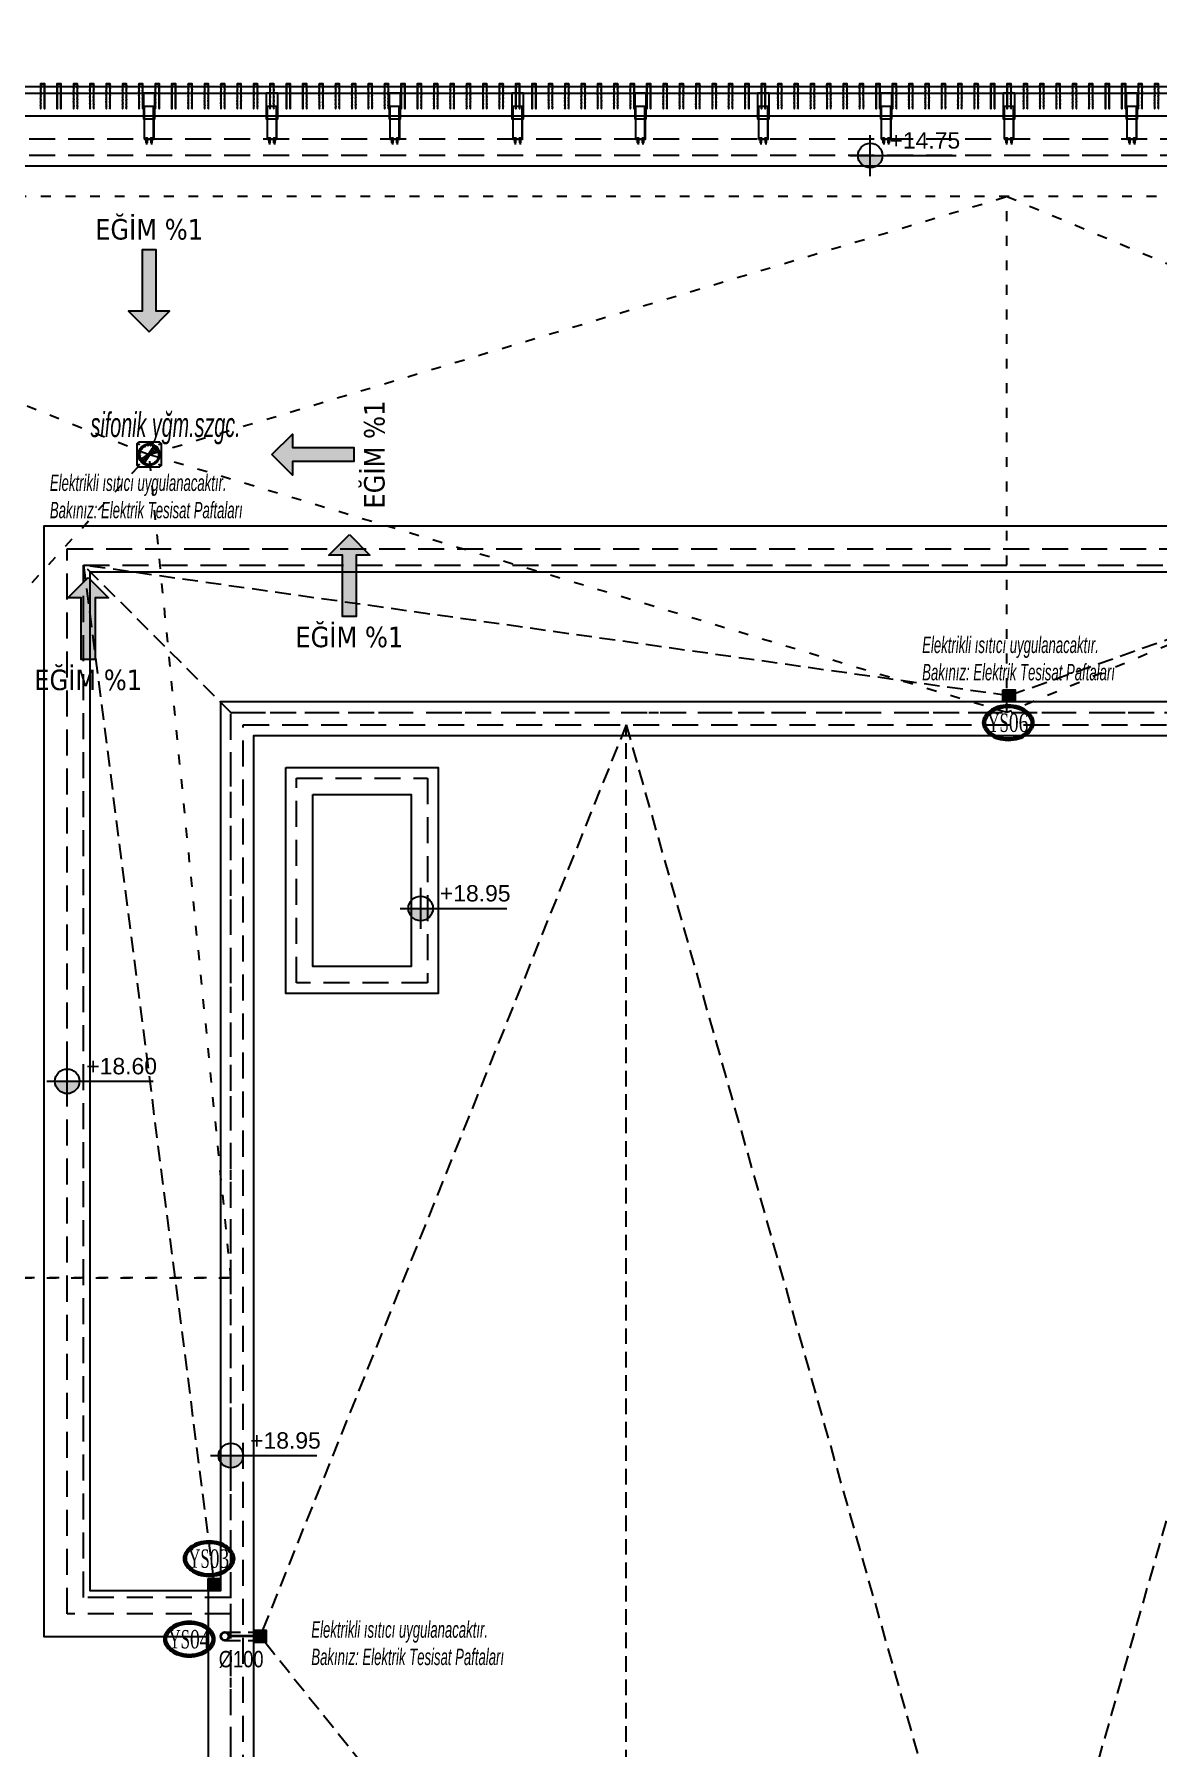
# Model space of a CAD drawing. Header units: centimetres. Extents: x 372964 to 529194, y 28783 to 59011.
# Drawn here: x 387810 to 389181, y 34869 to 36961 of the extents above; entities that cross this region are included whole.
import ezdxf
from ezdxf.enums import TextEntityAlignment as Align

# ---------------------------------------------------------------- set-up
doc = ezdxf.new("R2010")
doc.units = ezdxf.units.CM
for name, pattern in [('( Hidden )', [0.375, 0.25, -0.125]), ('ACAD_ISO03W100', [30, 12, -18]), ('HIDDEN', [9.525, 6.35, -3.175])]:
    doc.linetypes.add(name, pattern=pattern)
doc.layers.get('0').update_dxf_attribs({"lineweight": 9})
for name, color, linetype, lineweight in [('0-KRCN-MİMARİ-220526', 8, 'Continuous', 9), ('0-KRCN-SHT-KOLADI-YAZIYAĞMURSUYU', 4, 'Continuous', 35), ('0-KRCN-SHT-YAZI-ÇAP-PİSSU', 41, 'Continuous', 30), ('0-MEK-SHT-aa YAĞMURSUYUBORUSU-100', 3, 'PISSU_LINE50', 35), ('0-MEK-SHT-KOLADI-YAZIYAĞMURSUYU', 4, 'Continuous', 35), ('GEB-BEZUG', 8, 'Continuous', 25)]:
    doc.layers.add(name, color=color, linetype=linetype, lineweight=lineweight)
for name, color, linetype in [('AS_GOR', 8, 'Continuous'), ('AS_PRFL_CELIK', 8, 'Continuous'), ('AS_SMB_KOT', 8, 'Continuous'), ('AS_TA_HIDDEN', 8, 'HIDDEN'), ('AS_TES_SUZGEC', 171, 'Continuous'), ('AS_YAZI_EGIM', 8, 'Continuous')]:
    doc.layers.add(name, color=color, linetype=linetype)
doc.styles.add('_yazı-50', font='arial.ttf')
doc.styles.add('ARIAL', font='arial.ttf', dxfattribs={"width": 0.8})
doc.styles.add('MUF', font='isocpeur.ttf')
doc.styles.add('TAHOMA', font='tahoma.ttf')
doc.styles.add('YAZI', font='times.ttf')
doc.styles.add('ÇAP-2', font='ARIALNBI.TTF')
doc.linetypes.add('PISSU_LINE50', pattern='A,50,-10,["C",MUF,S=10,R=0,X=1,Y=-5],0', length=60)

# ---------------------------------------------------------------- blocks, each defined once
blk = doc.blocks.new('A$C75464483-')
at = {"layer": '0-KRCN-SHT-KOLADI-YAZIYAĞMURSUYU', "linetype": 'Continuous'}
for points in [[(22.3, 5.7, -0.254464), (22.3, -5.7, -0.105847), (17.2, -11.7, -0.086514), (9.5, -15.7, -0.153914), (-10.7, -15.7, -0.086514), (-18.3, -11.7, -0.105847), (-23.5, -5.7, -0.254464), (-23.5, 5.7, -0.105847), (-18.3, 11.7, -0.086514), (-10.7, 15.7, -0.153914), (9.5, 15.7, -0.086514), (17.2, 11.7, -0.105847), (22.3, 5.7, -0.125236)], [(20.7, 4.9, -0.254464), (20.7, -4.9, -0.105847), (16.1, -10.3, -0.086514), (9, -14, -0.153914), (-10.1, -14, -0.086514), (-17.2, -10.3, -0.105847), (-21.9, -4.9, -0.254464), (-21.9, 4.9, -0.105847), (-17.2, 10.3, -0.086514), (-10.1, 14, -0.153914), (9, 14, -0.086514), (16.1, 10.3, -0.105847), (20.7, 4.9, -0.125236)]]:
    blk.add_lwpolyline(points, format="xyb", dxfattribs=at)
at = {"layer": '0-KRCN-SHT-KOLADI-YAZIYAĞMURSUYU', "linetype": 'Continuous', "style": 'YAZI', "width": 0.6}
blk.add_text('YS', height=18, rotation=360, dxfattribs=at).set_placement((0, 0), align=Align.MIDDLE_RIGHT)
blk.add_attdef('99', text='', height=18, rotation=360, dxfattribs=at).set_placement((0, 0), align=Align.MIDDLE_LEFT)
blk = doc.blocks.new('celik dikey profil 8x14')
at = {"layer": 'AS_PRFL_CELIK', "transparency": 33554687}
h = blk.add_hatch(dxfattribs=at)
h.set_pattern_fill('STEEL', color=256, scale=0.1, angle=-90)
h.set_pattern_definition([(315, (-91390.32118, 487457.80356), (0.22450640303, 0.22450640303), []), (315, (-91390.16243, 487457.80356), (0.22450640303, 0.22450640303), [])])
h.paths.add_polyline_path([(2, -26.5), (2.5, -26.5), (2.5, 3.5), (-2.5, 3.5), (-2.5, -26.5), (-2, -26.5), (-2, 3), (2, 3)])
at = {"layer": 'AS_PRFL_CELIK'}
blk.add_lwpolyline([(2, -26.5), (2.5, -26.5), (2.5, 3.5), (-2.5, 3.5), (-2.5, -26.5), (-2, -26.5), (-2, 3), (2, 3)], close=True, dxfattribs=at)
blk = doc.blocks.new('celik yatay tasiyici')
at = {"layer": 'AS_PRFL_CELIK'}
blk.add_line((-6, 0.5), (6, 0.5), dxfattribs=at)
for points in [[(7, 56), (-7, 56), (-7, 25), (7, 25)], [(-6, 0), (6, 0), (6, 40), (-6, 40)], [(-2, 0.5), (-4, 0.5), (-4, 0.7), (-2, 0.7)], [(-2.3, 0.7), (-3.7, 0.7), (-3.7, 1.5), (-2.3, 1.5)], [(-2.5, 0.5), (-2.5, -4.5), (-3.5, -4.5), (-3.5, 0.5)], [(4, 0.5), (2, 0.5), (2, 0.7), (4, 0.7)], [(3.7, 0.7), (2.3, 0.7), (2.3, 1.5), (3.7, 1.5)], [(3.5, 0.5), (3.5, -4.5), (2.5, -4.5), (2.5, 0.5)]]:
    blk.add_lwpolyline(points, close=True, dxfattribs=at)
blk.add_lwpolyline([(5.5, 0.5), (5.5, 40)], dxfattribs=at)
at = {"layer": 'AS_PRFL_CELIK', "linetype": '( Hidden )'}
for points in [[(-3, 2.5), (-3, -6.5)], [(3, 2.5), (3, -6.5)]]:
    blk.add_lwpolyline(points, dxfattribs=at)
blk = doc.blocks.new('celik cephe sistem plan')
at = {"layer": 'AS_PRFL_CELIK'}
blk.add_lwpolyline([(-20, 64), (-20, 56), (3620, 56), (3620, 64)], close=True, dxfattribs=at)
for name, p in [('celik dikey profil 8x14', (1520, 64)), ('celik dikey profil 8x14', (1540, 64)), ('celik dikey profil 8x14', (1560, 64)), ('celik dikey profil 8x14', (1580, 64)), ('celik dikey profil 8x14', (1600, 64)), ('celik dikey profil 8x14', (1620, 64)), ('celik dikey profil 8x14', (1640, 64)), ('celik dikey profil 8x14', (1660, 64)), ('celik dikey profil 8x14', (1680, 64)), ('celik dikey profil 8x14', (1700, 64)), ('celik dikey profil 8x14', (1720, 64)), ('celik dikey profil 8x14', (1740, 64)), ('celik dikey profil 8x14', (1760, 64)), ('celik dikey profil 8x14', (1780, 64)), ('celik dikey profil 8x14', (1800, 64)), ('celik dikey profil 8x14', (1820, 64)), ('celik dikey profil 8x14', (1840, 64)), ('celik dikey profil 8x14', (1860, 64)), ('celik dikey profil 8x14', (1880, 64)), ('celik dikey profil 8x14', (1900, 64)), ('celik dikey profil 8x14', (1920, 64)), ('celik dikey profil 8x14', (1940, 64)), ('celik dikey profil 8x14', (1960, 64)), ('celik dikey profil 8x14', (1980, 64)), ('celik dikey profil 8x14', (2000, 64)), ('celik dikey profil 8x14', (2020, 64)), ('celik dikey profil 8x14', (2040, 64)), ('celik dikey profil 8x14', (2060, 64)), ('celik dikey profil 8x14', (2080, 64)), ('celik dikey profil 8x14', (2100, 64)), ('celik dikey profil 8x14', (2120, 64)), ('celik dikey profil 8x14', (2140, 64)), ('celik dikey profil 8x14', (2160, 64)), ('celik dikey profil 8x14', (2180, 64)), ('celik dikey profil 8x14', (2200, 64)), ('celik dikey profil 8x14', (2220, 64)), ('celik dikey profil 8x14', (2240, 64)), ('celik dikey profil 8x14', (2260, 64)), ('celik dikey profil 8x14', (2280, 64)), ('celik dikey profil 8x14', (2300, 64)), ('celik dikey profil 8x14', (2320, 64)), ('celik dikey profil 8x14', (2340, 64)), ('celik dikey profil 8x14', (2360, 64)), ('celik dikey profil 8x14', (2380, 64)), ('celik dikey profil 8x14', (2400, 64)), ('celik dikey profil 8x14', (2420, 64)), ('celik dikey profil 8x14', (2440, 64)), ('celik dikey profil 8x14', (2460, 64)), ('celik dikey profil 8x14', (2480, 64)), ('celik dikey profil 8x14', (2500, 64)), ('celik dikey profil 8x14', (2520, 64)), ('celik dikey profil 8x14', (2540, 64)), ('celik dikey profil 8x14', (2560, 64)), ('celik dikey profil 8x14', (2580, 64)), ('celik dikey profil 8x14', (2600, 64)), ('celik dikey profil 8x14', (2620, 64)), ('celik dikey profil 8x14', (2640, 64)), ('celik dikey profil 8x14', (2660, 64)), ('celik dikey profil 8x14', (2680, 64)), ('celik dikey profil 8x14', (2700, 64)), ('celik dikey profil 8x14', (2720, 64)), ('celik dikey profil 8x14', (2740, 64)), ('celik dikey profil 8x14', (2760, 64)), ('celik dikey profil 8x14', (2780, 64)), ('celik dikey profil 8x14', (2800, 64)), ('celik dikey profil 8x14', (2820, 64)), ('celik dikey profil 8x14', (2840, 64)), ('celik dikey profil 8x14', (2860, 64)), ('celik dikey profil 8x14', (2880, 64)), ('celik yatay tasiyici', (1650, 0)), ('celik yatay tasiyici', (1800, 0)), ('celik yatay tasiyici', (1950, 0)), ('celik yatay tasiyici', (2100, 0)), ('celik yatay tasiyici', (2250, 0)), ('celik yatay tasiyici', (2400, 0)), ('celik yatay tasiyici', (2550, 0)), ('celik yatay tasiyici', (2700, 0)), ('celik yatay tasiyici', (2850, 0))]:
    blk.add_blockref(name, p, dxfattribs=at)
blk = doc.blocks.new('STR_R')
at = {"layer": 'AS_TA_HIDDEN', "linetype": 'HIDDEN', "ltscale": 5}
for p, q in [((13350, 50), (8050, 50)), ((13350, 30), (8070, 30))]:
    blk.add_line(p, q, dxfattribs=at)
for points in [[(13350, -650), (13350, 150), (13840, 150), (13840, -1750), (11750, -1750), (11750, -2350), (9850, -2350), (9850, -650), (13350, -650)], [(13825, -785), (13825, -1735), (11735, -1735), (11735, -2335), (9865, -2335), (9865, -665), (13365, -665), (13365, 135), (13825, 135), (13825, -685)], [(9850, -1750), (9650, -1750), (9650, -450), (13350, -450)], [(9850, -1730), (9670, -1730), (9670, -470), (13350, -470)]]:
    blk.add_lwpolyline(points, dxfattribs=at)
for points in [[(9930, -730), (10090, -730), (10090, -980), (9930, -980)], [(9950, -750), (10070, -750), (10070, -960), (9950, -960)]]:
    blk.add_lwpolyline(points, close=True, dxfattribs=at)
at = {"layer": 'AS_PRFL_CELIK'}
blk.add_blockref('celik cephe sistem plan', (8100, 50), dxfattribs=at)
blk = doc.blocks.new('OPK-03-1_RD')
at = {"layer": 'AS_GOR'}
for points in [[(13868, -422), (13868, 178), (13322, 178), (13322, -422), (13337, -422), (13337, -637), (9837, -637), (9837, -1722), (9822, -1722), (9822, -2378), (11778, -2378), (11778, -1778), (13868, -1778), (13868, -1722), (13853, -1722), (13853, -422)], [(13378, -678), (13378, 122), (13812, 122), (13812, -1722), (11722, -1722), (11722, -2322), (9878, -2322), (9878, -678)], [(9917, -717), (10103, -717), (10103, -993), (9917, -993)], [(9950, -750), (10070, -750), (10070, -960), (9950, -960)]]:
    blk.add_lwpolyline(points, close=True, dxfattribs=at)
for points in [[(13322, 78), (8022, 78), (8022, -1295)], [(13322, 17), (8083, 17), (8083, -1295)], [(9822, -1778), (9622, -1778), (9622, -422), (13322, -422)], [(9822, -1722), (9678, -1722), (9678, -478), (13337, -478)]]:
    blk.add_lwpolyline(points, dxfattribs=at)
blk.add_blockref('STR_R', (0, 0))
blk = doc.blocks.new('Einfügepunkt')
at = {"layer": 'GEB-BEZUG'}
for p, q in [((-1, -1), (1, 1)), ((-1, 1), (1, -1))]:
    blk.add_line(p, q, dxfattribs=at)
blk = doc.blocks.new('sifonik-suzgec')
at = {"layer": 'AS_TES_SUZGEC', "ltscale": 25}
for p, q in [((-15, 13), (-13, 15)), ((-15, 13), (-15, -13)), ((-12.9, 0.2), (-13.1, 0)), ((13, 15), (-13, 15)), ((-12.9, 0.2), (-12.2, 0.2)), ((-12.4, 3.5), (-12.6, 3.4)), ((-12.6, 3.4), (-12.5, 3.2)), ((-12.6, 3.4), (-11.9, 3.2)), ((-12.5, 3.2), (-11.8, 3)), ((-12.4, 3.5), (-11.7, 3.3)), ((-12.3, 0), (-12.2, 0.2)), ((-12.2, 0.2), (-11.8, 0.2)), ((-11.9, 3.2), (-11.7, 3.3)), ((-11.8, 3), (-11.9, 3.2)), ((-11.4, 2.9), (-11.8, 3)), ((-11.7, 3.3), (-11.3, 3.2)), ((-10.5, 1.6), (-11.7, 1.7)), ((-11.7, 1.4), (-10.6, 1.2)), ((-11.1, 6.6), (-11.3, 6.5)), ((-11.3, 6.5), (-11.3, 6.3)), ((-11.3, 6.5), (-10.7, 6.2)), ((-11.3, 6.3), (-10.6, 5.9)), ((-11.1, 6.6), (-10.4, 6.2)), ((-11, 4.3), (-9.9, 3.9)), ((-9.8, 4.2), (-10.8, 4.7)), ((-10.7, 6.2), (-10.4, 6.2)), ((-10.6, 5.9), (-10.7, 6.2)), ((-10.3, 5.7), (-10.6, 5.9)), ((-10.6, 1.2), (-10.5, 1.6)), ((-10.4, 6.2), (-10.1, 6.1)), ((-9.9, 3.9), (-9.8, 4.2)), ((-9.5, 7), (-8.5, 6.3)), ((-8.3, 6.6), (-9.3, 7.3)), ((-9.2, 9.2), (-9.2, 9)), ((-9, 9.2), (-9.2, 9.2)), ((-9.2, 9.2), (-8.7, 8.7)), ((-9.2, 9), (-8.7, 8.5)), ((-9, 9.2), (-8.5, 8.7)), ((-8.7, 8.7), (-8.5, 8.7)), ((-8.7, 8.5), (-8.7, 8.7)), ((-8.5, 8.2), (-8.7, 8.5)), ((-8.5, 8.7), (-8.2, 8.5)), ((-8.5, 6.3), (-8.3, 6.6)), ((-7.3, 9.3), (-6.6, 8.3)), ((-6.3, 8.5), (-7, 9.5)), ((-6.5, 11.3), (-6.6, 11.1)), ((-6.6, 11.1), (-6.2, 10.4)), ((-6.6, 8.3), (-6.3, 8.5)), ((-6.5, 11.3), (-6.2, 10.7)), ((-6.3, 11.3), (-6.5, 11.3)), ((-6.3, 11.3), (-5.9, 10.6)), ((-6.2, 10.7), (-5.9, 10.6)), ((-6.2, 10.4), (-6.2, 10.7)), ((-6.1, 10.1), (-6.2, 10.4)), ((-5.9, 10.6), (-5.7, 10.3)), ((-4.7, 10.8), (-4.2, 9.8)), ((-3.9, 9.9), (-4.3, 11)), ((-4.2, 9.8), (-3.9, 9.9)), ((-3.4, 12.6), (-3.5, 12.4)), ((-3.5, 12.4), (-3.3, 11.7)), ((-3.4, 12.6), (-3.2, 11.9)), ((-3.2, 12.5), (-3.4, 12.6)), ((-3.3, 11.7), (-3.2, 11.9)), ((-3.2, 11.3), (-3.3, 11.7)), ((-0.6, 0.6), (-3.3, -1.2)), ((-3.3, -1.3), (-0.5, 0.5)), ((-3.2, 12.5), (-3, 11.8)), ((-3.2, 11.9), (-3, 11.8)), ((-3, 11.8), (-2.9, 11.4)), ((-1.7, 11.7), (-1.6, 10.5)), ((-1.6, 10.5), (-1.2, 10.6)), ((-1.2, 10.6), (-1.4, 11.7)), ((1.8, 4.2), (-0.6, 0.6)), ((-0.6, 0.6), (-0.5, 0.5)), ((-0.5, 0.5), (1.8, 4.1)), ((-0.5, 0.5), (0, 0)), ((0, 13.1), (-0.2, 12.9)), ((-0.2, 12.9), (-0.2, 12.2)), ((-0.2, 12.2), (0, 12.3)), ((-0.2, 11.8), (-0.2, 12.2)), ((0, 13.1), (0, 12.3)), ((0.2, 12.9), (0, 13.1)), ((0, 12.3), (0.2, 12.2)), ((0, 0), (2.6, 2.6)), ((0, 0), (0, 0.2)), ((0.2, 12.9), (0.2, 12.2)), ((0.2, 12.2), (0.2, 11.8)), ((3.3, 1.3), (0.5, -0.5)), ((0.6, -0.6), (3.3, 1.2)), ((1.4, 11.7), (1.2, 10.6)), ((1.2, 10.6), (1.6, 10.5)), ((1.6, 10.5), (1.7, 11.7)), ((1.9, 4.3), (1.8, 4.2)), ((1.8, 4.2), (1.8, 4.1)), ((1.8, 4.2), (1.8, 4.2)), ((1.8, 4.1), (1.8, 4.2)), ((2.6, 2.6), (1.8, 4.2)), ((1.8, 4.1), (2.6, 2.6)), ((3.8, 7.3), (1.9, 4.3)), ((1.9, 4.3), (3.9, 7.2)), ((1.9, 4.2), (1.9, 4.3)), ((1.9, 4.3), (1.9, 4.2)), ((1.9, 4.3), (1.9, 4.3)), ((2.7, 2.7), (1.9, 4.3)), ((1.9, 4.2), (2.7, 2.7)), ((2.6, 2.6), (2.6, 2.6)), ((2.6, 2.6), (2.6, 2.6)), ((2.6, 2.6), (3.3, 1.3)), ((3.3, 1.3), (2.6, 2.6)), ((2.7, 2.7), (7.7, 7.7)), ((2.7, 2.7), (2.7, 2.7)), ((2.7, 2.7), (2.7, 2.7)), ((2.7, 2.7), (3.4, 1.4)), ((3.4, 1.4), (2.7, 2.7)), ((2.9, 11.4), (3, 11.8)), ((3.2, 12.5), (3, 11.8)), ((3, 11.8), (3.2, 11.9)), ((3.4, 12.6), (3.2, 11.9)), ((3.4, 12.6), (3.2, 12.5)), ((3.2, 11.9), (3.3, 11.7)), ((3.3, 11.7), (3.2, 11.3)), ((3.5, 12.4), (3.3, 11.7)), ((3.3, 1.2), (3.5, 1.3)), ((3.3, 1.3), (3.3, 1.3)), ((3.3, 1.2), (3.3, 1.3)), ((3.3, 1.3), (3.3, 1.2)), ((3.5, 12.4), (3.4, 12.6)), ((7.2, 3.9), (3.4, 1.4)), ((3.4, 1.4), (3.4, 1.4)), ((3.5, 1.3), (3.4, 1.4)), ((3.4, 1.4), (3.5, 1.3)), ((3.5, 1.3), (7.3, 3.8)), ((3.8, 7.3), (4.1, 7.7)), ((4.3, 11), (3.9, 9.9)), ((3.9, 9.9), (4.2, 9.8)), ((4.1, 7.7), (5.7, 10.3)), ((4.2, 9.8), (4.7, 10.8)), ((5.7, 10.3), (5.9, 10.5)), ((6.3, 11.3), (5.9, 10.5)), ((5.9, 10.5), (6.1, 10.6)), ((6.5, 11.3), (6.1, 10.6)), ((6.1, 10.6), (6.2, 10.3)), ((6.2, 10.3), (6.1, 10.1)), ((6.6, 11.1), (6.2, 10.3)), ((6.5, 11.3), (6.3, 11.3)), ((6.6, 11.1), (6.5, 11.3)), ((6.6, 9.8), (6.8, 9.9)), ((7.2, 9.3), (7.4, 9.5)), ((7.7, 4.1), (7.3, 3.8)), ((7.7, 9.2), (7.6, 9.1)), ((7.7, 7.7), (8.6, 8.6)), ((7.7, 4.1), (10.3, 5.7)), ((10.3, 5.8), (7.9, 4.3)), ((8.2, 8.5), (8.4, 8.6)), ((9, 9.2), (8.4, 8.6)), ((8.4, 8.6), (8.6, 8.6)), ((8.6, 8.4), (8.5, 8.2)), ((9.2, 9.2), (8.6, 8.6)), ((9.2, 9), (8.6, 8.4)), ((8.6, 8.6), (8.6, 8.4)), ((9.2, 9.2), (9, 9.2)), ((9.1, 7.6), (9.2, 7.7)), ((9.2, 9), (9.2, 9.2)), ((9.3, 7.2), (9.5, 7.4)), ((9.9, 6.8), (9.8, 6.6)), ((10.1, 6.1), (10.3, 6.2)), ((11.1, 6.6), (10.3, 6.2)), ((10.3, 6.2), (10.6, 6.1)), ((10.5, 6), (10.3, 5.8)), ((10.3, 5.7), (10.5, 5.9)), ((10.3, 5.8), (10.3, 5.7)), ((11.3, 6.3), (10.5, 5.9)), ((10.6, 6.1), (10.5, 6)), ((10.5, 5.9), (10.5, 6)), ((11.3, 6.5), (10.6, 6.1)), ((11.3, 6.5), (11.1, 6.6)), ((11.3, 6.3), (11.3, 6.5)), ((11.7, 3.3), (11.3, 3.2)), ((11.4, 2.9), (11.8, 3)), ((12.4, 3.5), (11.7, 3.3)), ((11.9, 3.2), (11.7, 3.3)), ((11.8, 3), (11.9, 3.2)), ((12.5, 3.2), (11.8, 3)), ((12.2, 0.2), (11.8, 0.2)), ((12.6, 3.4), (11.9, 3.2)), ((12.3, 0), (12.2, 0.2)), ((12.9, 0.2), (12.2, 0.2)), ((12.6, 3.4), (12.4, 3.5)), ((12.5, 3.2), (12.6, 3.4)), ((13.1, 0), (12.9, 0.2)), ((13, 15), (15, 13)), ((15, -13), (15, 13)), ((-13, -15), (-15, -13)), ((-13.1, 0), (-12.9, -0.2)), ((-13.1, 0), (-12.3, 0)), ((-13, -15), (13, -15)), ((-12.9, -0.2), (-12.2, -0.2)), ((-12.5, -3.2), (-12.6, -3.4)), ((-12.6, -3.4), (-11.9, -3.2)), ((-12.6, -3.4), (-12.4, -3.5)), ((-12.5, -3.2), (-11.8, -3)), ((-12.4, -3.5), (-11.7, -3.3)), ((-12.2, -0.2), (-12.3, 0)), ((-11.8, -0.2), (-12.2, -0.2)), ((-11.9, -3.2), (-11.8, -3)), ((-11.7, -3.3), (-11.9, -3.2)), ((-11.8, -3), (-11.4, -2.9)), ((-10.6, -1.2), (-11.7, -1.4)), ((-11.7, -1.7), (-10.5, -1.6)), ((-11.3, -3.2), (-11.7, -3.3)), ((-11.3, -6.3), (-10.5, -5.9)), ((-11.3, -6.5), (-10.6, -6.1)), ((-11.3, -6.3), (-11.3, -6.5)), ((-11.3, -6.5), (-11.1, -6.6)), ((-11.1, -6.6), (-10.3, -6.2)), ((-9.9, -3.9), (-11, -4.3)), ((-10.8, -4.7), (-9.8, -4.2)), ((-10.5, -1.6), (-10.6, -1.2)), ((-10.6, -6.1), (-10.5, -5.9)), ((-10.3, -6.2), (-10.6, -6.1)), ((-10.5, -5.9), (-10.3, -5.7)), ((-10.3, -5.7), (-7.7, -4.1)), ((-10.1, -6.1), (-10.3, -6.2)), ((-9.8, -4.2), (-9.9, -3.9)), ((-9.9, -6.8), (-9.8, -6.6)), ((-9.3, -7.2), (-9.5, -7.4)), ((-9.1, -7.6), (-9.2, -7.7)), ((-9.2, -9), (-8.6, -8.4)), ((-9.2, -9.2), (-8.6, -8.6)), ((-9.2, -9), (-9.2, -9.2)), ((-9.2, -9.2), (-9, -9.2)), ((-9, -9.2), (-8.4, -8.6)), ((-8.6, -8.6), (-7.7, -7.7)), ((-8.6, -8.4), (-8.5, -8.2)), ((-8.6, -8.6), (-8.6, -8.4)), ((-8.4, -8.6), (-8.6, -8.6)), ((-8.2, -8.5), (-8.4, -8.6)), ((-7.7, -7.7), (-2.7, -2.7)), ((-7.7, -4.1), (-7.3, -3.8)), ((-7.7, -9.2), (-7.6, -9.1)), ((-7.2, -9.3), (-7.4, -9.5)), ((-3.5, -1.3), (-7.3, -3.8)), ((-7.3, -3.9), (-3.4, -1.4)), ((-6.6, -9.8), (-6.8, -9.9)), ((-6.6, -11.1), (-6.2, -10.3)), ((-6.6, -11.1), (-6.5, -11.3)), ((-6.5, -11.3), (-6.1, -10.6)), ((-6.5, -11.3), (-6.3, -11.3)), ((-6.3, -11.3), (-5.9, -10.5)), ((-6.2, -10.3), (-6.1, -10.1)), ((-6.1, -10.6), (-6.2, -10.3)), ((-6, -10.5), (-6.1, -10.6)), ((-5.8, -10.3), (-6, -10.5)), ((-6, -10.5), (-5.9, -10.5)), ((-5.9, -10.5), (-5.7, -10.3)), ((-4.3, -7.9), (-5.8, -10.3)), ((-5.7, -10.3), (-5.8, -10.3)), ((-5.7, -10.3), (-4.1, -7.7)), ((-3.8, -7.3), (-4.1, -7.7)), ((-1.9, -4.3), (-3.9, -7.3)), ((-3.8, -7.3), (-1.9, -4.3)), ((-3.3, -1.2), (-3.5, -1.3)), ((-3.5, -1.3), (-3.4, -1.4)), ((-3.4, -1.4), (-3.5, -1.3)), ((-3.5, -12.4), (-3.3, -11.7)), ((-3.5, -12.4), (-3.4, -12.6)), ((-3.4, -1.4), (-3.4, -1.4)), ((-2.7, -2.7), (-3.4, -1.4)), ((-3.4, -1.4), (-2.7, -2.7)), ((-3.4, -12.6), (-3.2, -11.9)), ((-3.4, -12.6), (-3.2, -12.5)), ((-3.3, -1.3), (-3.3, -1.2)), ((-3.3, -1.2), (-3.3, -1.3)), ((-3.3, -1.3), (-3.3, -1.3)), ((-2.6, -2.6), (-3.3, -1.3)), ((-3.3, -1.3), (-2.6, -2.6)), ((-3.2, -11.3), (-3.3, -11.7)), ((-3.3, -11.7), (-3.2, -11.9)), ((-3.2, -11.9), (-3, -11.8)), ((-3.2, -12.5), (-3, -11.8)), ((-3, -11.8), (-2.9, -11.4)), ((-2.7, -2.7), (-2.7, -2.7)), ((-2.7, -2.7), (-1.9, -4.3)), ((-1.9, -4.2), (-2.7, -2.7)), ((-2.7, -2.7), (-2.7, -2.7)), ((-2.6, -2.6), (0, 0)), ((-2.6, -2.6), (-2.6, -2.6)), ((-2.6, -2.6), (-1.8, -4.2)), ((-1.8, -4.1), (-2.6, -2.6)), ((-2.6, -2.6), (-2.6, -2.6)), ((-1.9, -4.3), (-1.8, -4.2)), ((-1.9, -4.2), (-1.9, -4.3)), ((-1.9, -4.3), (-1.9, -4.2)), ((-1.9, -4.3), (-1.9, -4.3)), ((0.5, -0.5), (-1.8, -4.1)), ((-1.8, -4.2), (0.6, -0.6)), ((-1.8, -4.2), (-1.8, -4.1)), ((-1.8, -4.1), (-1.8, -4.2)), ((-1.8, -4.2), (-1.8, -4.2)), ((0, 0), (-0.3, 0)), ((-0.2, -11.8), (-0.2, -12.2)), ((-0.2, -12.2), (0, -12.3)), ((-0.2, -12.9), (-0.2, -12.2)), ((-0.2, -12.9), (0, -13.1)), ((0, 0), (0.5, -0.5)), ((0, 0), (0.2, 0)), ((0, 0), (0, -0.3)), ((0, -12.3), (0.2, -12.2)), ((0, -13.1), (0, -12.3)), ((0, -13.1), (0.2, -12.9)), ((0.2, -12.2), (0.2, -11.8)), ((0.2, -12.9), (0.2, -12.2)), ((0.6, -0.6), (0.5, -0.5)), ((2.9, -11.4), (3, -11.8)), ((3, -11.8), (3.2, -11.9)), ((3.2, -12.5), (3, -11.8)), ((3.3, -11.7), (3.2, -11.3)), ((3.2, -11.9), (3.3, -11.7)), ((3.4, -12.6), (3.2, -11.9)), ((3.2, -12.5), (3.4, -12.6)), ((3.5, -12.4), (3.3, -11.7)), ((3.4, -12.6), (3.5, -12.4)), ((5.7, -10.3), (5.9, -10.6)), ((5.9, -10.6), (6.2, -10.7)), ((6.3, -11.3), (5.9, -10.6)), ((6.2, -10.4), (6.1, -10.1)), ((6.2, -10.7), (6.2, -10.4)), ((6.6, -11.1), (6.2, -10.4)), ((6.5, -11.3), (6.2, -10.7)), ((6.3, -11.3), (6.5, -11.3)), ((6.5, -11.3), (6.6, -11.1)), ((8.2, -8.5), (8.5, -8.7)), ((8.7, -8.5), (8.5, -8.2)), ((8.5, -8.7), (8.7, -8.7)), ((9, -9.2), (8.5, -8.7)), ((8.7, -8.7), (8.7, -8.5)), ((9.2, -9), (8.7, -8.5)), ((9.2, -9.2), (8.7, -8.7)), ((9, -9.2), (9.2, -9.2)), ((9.2, -9.2), (9.2, -9)), ((10.1, -6.1), (10.4, -6.2)), ((10.6, -5.9), (10.3, -5.7)), ((10.4, -6.2), (10.7, -6.2)), ((11.1, -6.6), (10.4, -6.2)), ((10.7, -6.2), (10.6, -5.9)), ((11.3, -6.3), (10.6, -5.9)), ((11.3, -6.5), (10.7, -6.2)), ((11.1, -6.6), (11.3, -6.5)), ((11.3, -3.2), (11.7, -3.3)), ((11.3, -6.5), (11.3, -6.3)), ((11.8, -3), (11.4, -2.9)), ((11.7, -3.3), (11.9, -3.2)), ((12.4, -3.5), (11.7, -3.3)), ((11.8, -0.2), (12.2, -0.2)), ((11.9, -3.2), (11.8, -3)), ((12.5, -3.2), (11.8, -3)), ((12.6, -3.4), (11.9, -3.2)), ((12.2, -0.2), (12.3, 0)), ((12.9, -0.2), (12.2, -0.2)), ((13.1, 0), (12.3, 0)), ((12.4, -3.5), (12.6, -3.4)), ((12.6, -3.4), (12.5, -3.2)), ((12.9, -0.2), (13.1, 0)), ((15, -13), (13, -15))]:
    blk.add_line(p, q, dxfattribs=at)
for centre, radius in [((0, 0), 13.1), ((-12.5, 12.5), 0.3), ((12.5, 12.5), 0.3), ((-12.5, -12.5), 0.3), ((12.5, -12.5), 0.3)]:
    blk.add_circle(centre, radius, dxfattribs=at)
for centre, radius, start, end in [((0, 0), 12.9, 165.8007, 179.1993), ((0, 0), 12.6, 165.8198, 179.1802), ((0, 0), 12.9, 150.8007, 164.1993), ((0, 0), 12.6, 150.8198, 164.1802), ((0, 0), 12.1, 165.8539, 179.1461), ((0, 0), 12, 165.8607, 179.1393), ((0, 0), 11.8, 165.8753, 179.1247), ((0, 0), 11.8, 171.6247, 173.3753), ((0, 0), 12.1, 150.8539, 164.1461), ((0, 0), 12, 150.8607, 164.1393), ((0, 0), 11.8, 150.8753, 164.1247), ((0, 0), 12.9, 135.8007, 149.1993), ((0, 0), 11.8, 156.6247, 158.3753), ((0, 0), 12.6, 135.8198, 149.1802), ((0, 0), 12.1, 135.8539, 149.1461), ((0, 0), 12, 135.8607, 149.1393), ((0, 0), 11.8, 135.8753, 149.1247), ((0, 0), 11.8, 141.6247, 143.3753), ((0, 0), 12.9, 120.8007, 134.1993), ((0, 0), 12.6, 120.8198, 134.1802), ((0, 0), 12.1, 120.8539, 134.1461), ((0, 0), 12, 120.8607, 134.1393), ((0, 0), 11.8, 120.8753, 134.1247), ((0, 0), 11.8, 126.6247, 128.3753), ((0, 0), 12.9, 105.8007, 119.1993), ((0, 0), 12.6, 105.8198, 119.1802), ((0, 0), 12.1, 105.8539, 119.1461), ((0, 0), 12, 105.8607, 119.1393), ((0, 0), 11.8, 105.8753, 119.1247), ((0, 0), 11.8, 111.6247, 113.3753), ((0, 0), 12.9, 90.8007, 104.1993), ((0, 0), 12.6, 90.8198, 104.1802), ((0, 0), 12.1, 90.8539, 104.1461), ((0, 0), 12, 90.8607, 104.1393), ((0, 0), 11.8, 90.8753, 104.1247), ((0, 0), 11.8, 96.6247, 98.3753), ((0, 0), 12.9, 75.8007, 89.1993), ((0, 0), 12.6, 75.8198, 89.1802), ((0, 0), 12.1, 75.8539, 89.1461), ((0, 0), 12, 75.8607, 89.1393), ((0, 0), 11.8, 75.8753, 89.1247), ((0, 0), 11.8, 81.6247, 83.3753), ((0, 0), 11.8, 60.8753, 74.1247), ((0, 0), 12.1, 60.8539, 74.1461), ((0, 0), 12, 60.8607, 74.1393), ((0, 0), 12.6, 60.8198, 74.1802), ((0, 0), 12.9, 60.8007, 74.1993), ((5.9, 5.9), 2.58, 45, 135.7807), ((0, 0), 11.8, 66.6247, 68.3753), ((0, 0), 11.8, 45.8753, 59.1247), ((0, 0), 12.1, 45.8539, 59.1461), ((0, 0), 12, 55.6693, 59.1393), ((0, 0), 12.6, 45.8198, 59.1802), ((0, 0), 12.9, 45.8007, 59.1993), ((0, 0), 12, 52.1808, 55.6693), ((0, 0), 12, 45.8607, 50.069), ((5.9, 5.9), 2.58, 321.1789, 45), ((5.9, 5.9), 2.58, 314.2193, 321.1789), ((0, 0), 11.8, 30.8753, 44.1247), ((0, 0), 12, 39.931, 44.1393), ((0, 0), 12.1, 30.8539, 44.1461), ((0, 0), 12.6, 30.8198, 44.1802), ((0, 0), 12.9, 30.8007, 44.1993), ((0, 0), 12, 34.3307, 37.8192), ((0, 0), 12, 30.8607, 34.3307), ((0, 0), 11.8, 15.8753, 29.1247), ((0, 0), 12, 15.8607, 29.1393), ((0, 0), 12.1, 15.8539, 29.1461), ((0, 0), 12.6, 15.8198, 29.1802), ((0, 0), 12.9, 15.8007, 29.1993), ((0, 0), 11.8, 0.8753, 14.1247), ((0, 0), 12, 0.8607, 14.1393), ((0, 0), 12.1, 0.8539, 14.1461), ((0, 0), 12.6, 0.8198, 14.1802), ((0, 0), 12.9, 0.8007, 14.1993), ((0, 0), 12.9, 180.8007, 194.1993), ((0, 0), 12.6, 180.8198, 194.1802), ((0, 0), 12.9, 195.8007, 209.1993), ((0, 0), 12.1, 180.8539, 194.1461), ((0, 0), 12.6, 195.8198, 209.1802), ((0, 0), 12, 180.8607, 194.1393), ((0, 0), 11.8, 180.8753, 194.1247), ((0, 0), 11.8, 186.6247, 188.3753), ((0, 0), 12.1, 195.8539, 209.1461), ((0, 0), 12, 195.8607, 209.1393), ((0, 0), 11.8, 195.8753, 209.1247), ((0, 0), 12.9, 210.8007, 224.1993), ((0, 0), 11.8, 201.6247, 203.3753), ((0, 0), 12.6, 210.8198, 224.1802), ((0, 0), 12.1, 210.8539, 224.1461), ((0, 0), 12, 210.8607, 214.3307), ((0, 0), 11.8, 210.8753, 224.1247), ((0, 0), 12, 214.3307, 217.8192), ((0, 0), 12, 219.931, 224.1393), ((0, 0), 12.9, 225.8007, 239.1993), ((0, 0), 12.6, 225.8198, 239.1802), ((-5.9, -5.9), 2.58, 134.2193, 225), ((0, 0), 12, 225.8607, 230.069), ((0, 0), 12.1, 225.8539, 239.1461), ((0, 0), 11.8, 225.8753, 239.1247), ((-5.9, -5.9), 2.58, 225, 308.8211), ((0, 0), 12, 232.1808, 235.6693), ((0, 0), 12, 235.6693, 239.1393), ((0, 0), 12.9, 240.8007, 254.1993), ((0, 0), 12.6, 240.8198, 254.1802), ((0, 0), 12.1, 240.8539, 254.1461), ((0, 0), 12, 240.8607, 254.1393), ((0, 0), 11.8, 240.8753, 254.1247), ((-5.9, -5.9), 2.58, 308.8211, 315.7807), ((0, 0), 12.9, 255.8007, 269.1993), ((0, 0), 12.6, 255.8198, 269.1802), ((0, 0), 12.1, 255.8539, 269.1461), ((0, 0), 11.8, 255.8753, 269.1247), ((0, 0), 12, 255.8607, 269.1393), ((0, 0), 11.8, 270.8753, 284.1247), ((0, 0), 12, 270.8607, 284.1393), ((0, 0), 12.1, 270.8539, 284.1461), ((0, 0), 12.6, 270.8198, 284.1802), ((0, 0), 12.9, 270.8007, 284.1993), ((0, 0), 11.8, 285.8753, 299.1247), ((0, 0), 12, 285.8607, 299.1393), ((0, 0), 12.1, 285.8539, 299.1461), ((0, 0), 12.6, 285.8198, 299.1802), ((0, 0), 12.9, 285.8007, 299.1993), ((0, 0), 11.8, 300.8753, 314.1247), ((0, 0), 12, 300.8607, 314.1393), ((0, 0), 12.1, 300.8539, 314.1461), ((0, 0), 12.6, 300.8198, 314.1802), ((0, 0), 12.9, 300.8007, 314.1993), ((0, 0), 11.8, 315.8753, 329.1247), ((0, 0), 12, 315.8607, 329.1393), ((0, 0), 12.1, 315.8539, 329.1461), ((0, 0), 12.6, 315.8198, 329.1802), ((0, 0), 12.9, 315.8007, 329.1993), ((0, 0), 11.8, 330.8753, 344.1247), ((0, 0), 12, 330.8607, 344.1393), ((0, 0), 12.1, 330.8539, 344.1461), ((0, 0), 12.6, 330.8198, 344.1802), ((0, 0), 12.9, 330.8007, 344.1993), ((0, 0), 11.8, 345.8753, 359.1247), ((0, 0), 12, 345.8607, 359.1393), ((0, 0), 12.1, 345.8539, 359.1461), ((0, 0), 12.6, 345.8198, 359.1802), ((0, 0), 12.9, 345.8007, 359.1993)]:
    blk.add_arc(centre, radius, start, end, dxfattribs=at)
for points, knots in [([(7.7, 7.7), (7.6, 7.8), (7.5, 7.9), (7.1, 8.2), (6.8, 8.3), (6.2, 8.4), (5.9, 8.5), (5.6, 8.4), (5.4, 8.4), (5.2, 8.3), (4.7, 8.2), (4.6, 8.1), (4.3, 7.9), (4.1, 7.7), (3.9, 7.5), (3.9, 7.4), (3.8, 7.3)], [-0.783062, -0.783062, -0.783062, -0.783062, -0.634163, -0.634163, -0.192454, -0.192454, 0.106051, 0.106051, 0.106051, 0.404556, 0.404556, 0.625445, 0.625445, 0.846335, 0.846335, 0.994853, 0.994853, 0.994853, 0.994853]), ([(3.8, 7.3), (3.8, 7.3), (3.8, 7.3), (3.8, 7.3), (3.8, 7.3), (3.8, 7.3)], [0.994853329, 0.994853329, 0.994853329, 0.994853329, 0.995833954, 0.995833954, 0.996814579, 0.996814579, 0.996814579, 0.996814579]), ([(3.9, 7.3), (3.9, 7.4), (4, 7.5), (4.2, 7.7), (4.3, 7.8), (4.6, 8), (4.8, 8.1), (5.2, 8.3), (5.4, 8.3), (5.7, 8.4), (5.9, 8.4), (6.1, 8.4), (6.7, 8.3), (7.1, 8.1), (7.5, 7.8), (7.6, 7.7), (7.7, 7.7)], [-0.994853, -0.994853, -0.994853, -0.994853, -0.846335, -0.846335, -0.625445, -0.625445, -0.404556, -0.404556, -0.106051, -0.106051, -0.106051, 0.192454, 0.192454, 0.634163, 0.634163, 0.784802, 0.784802, 0.784802, 0.784802]), ([(3.9, 7.2), (3.9, 7.2), (3.9, 7.2), (3.9, 7.3), (3.9, 7.3), (3.9, 7.3)], [-0.996814579, -0.996814579, -0.996814579, -0.996814579, -0.995833954, -0.995833954, -0.994853329, -0.994853329, -0.994853329, -0.994853329]), ([(7.7, 7.7), (7.7, 7.6), (7.8, 7.5), (8, 7.2), (8.1, 7.1), (8.2, 6.7), (8.3, 6.6), (8.4, 6.1), (8.4, 5.9), (8.4, 5.7), (8.3, 5.4), (8.3, 5.2), (8, 4.6), (7.8, 4.3), (7.5, 4), (7.4, 3.9), (7.3, 3.9)], [2.356791, 2.356791, 2.356791, 2.356791, 2.50743, 2.50743, 2.728284, 2.728284, 2.949139, 2.949139, 3.247644, 3.247644, 3.247644, 3.546149, 3.546149, 3.987927, 3.987927, 4.136446, 4.136446, 4.136446, 4.136446]), ([(7.3, 3.8), (7.4, 3.9), (7.5, 3.9), (7.9, 4.3), (8.1, 4.6), (8.3, 5.2), (8.4, 5.4), (8.4, 5.6), (8.5, 5.9), (8.4, 6.2), (8.4, 6.6), (8.3, 6.8), (8.2, 7.1), (8.1, 7.3), (7.9, 7.5), (7.8, 7.6), (7.7, 7.7)], [-4.136446, -4.136446, -4.136446, -4.136446, -3.987927, -3.987927, -3.546149, -3.546149, -3.247644, -3.247644, -3.247644, -2.949139, -2.949139, -2.728284, -2.728284, -2.50743, -2.50743, -2.358531, -2.358531, -2.358531, -2.358531]), ([(7.7, 7.7), (7.7, 7.7), (7.7, 7.7), (7.7, 7.7), (7.7, 7.7), (7.7, 7.7)], [-0.1161431, -0.1161431, -0.1161431, -0.1161431, -0.0580714, -0.0580714, 0, 0, 0, 0]), ([(-7.3, -3.8), (-7.4, -3.9), (-7.5, -3.9), (-7.9, -4.3), (-8.1, -4.6), (-8.3, -5.2), (-8.4, -5.4), (-8.4, -5.6), (-8.5, -5.9), (-8.4, -6.2), (-8.4, -6.6), (-8.3, -6.8), (-8.2, -7.1), (-8.1, -7.3), (-7.9, -7.5), (-7.8, -7.6), (-7.7, -7.7)], [-4.136446, -4.136446, -4.136446, -4.136446, -3.987927, -3.987927, -3.546149, -3.546149, -3.247644, -3.247644, -3.247644, -2.949139, -2.949139, -2.728284, -2.728284, -2.50743, -2.50743, -2.358531, -2.358531, -2.358531, -2.358531]), ([(-7.7, -7.7), (-7.7, -7.6), (-7.8, -7.5), (-8, -7.2), (-8.1, -7.1), (-8.2, -6.7), (-8.3, -6.6), (-8.4, -6.1), (-8.4, -5.9), (-8.4, -5.7), (-8.3, -5.4), (-8.3, -5.2), (-8, -4.6), (-7.8, -4.3), (-7.5, -4), (-7.4, -3.9), (-7.3, -3.9)], [2.356791, 2.356791, 2.356791, 2.356791, 2.50743, 2.50743, 2.728284, 2.728284, 2.949139, 2.949139, 3.247644, 3.247644, 3.247644, 3.546149, 3.546149, 3.987927, 3.987927, 4.136446, 4.136446, 4.136446, 4.136446]), ([(-7.7, -7.7), (-7.6, -7.8), (-7.5, -7.9), (-7.1, -8.2), (-6.8, -8.3), (-6.2, -8.4), (-5.9, -8.5), (-5.6, -8.4), (-5.4, -8.4), (-5.2, -8.3), (-4.7, -8.2), (-4.6, -8.1), (-4.3, -7.9), (-4.1, -7.7), (-3.9, -7.5), (-3.9, -7.4), (-3.8, -7.3)], [-0.783062, -0.783062, -0.783062, -0.783062, -0.634163, -0.634163, -0.192454, -0.192454, 0.106051, 0.106051, 0.106051, 0.404556, 0.404556, 0.625445, 0.625445, 0.846335, 0.846335, 0.994853, 0.994853, 0.994853, 0.994853]), ([(-3.9, -7.3), (-3.9, -7.4), (-4, -7.5), (-4.2, -7.7), (-4.3, -7.8), (-4.6, -8), (-4.8, -8.1), (-5.2, -8.3), (-5.4, -8.3), (-5.7, -8.4), (-5.9, -8.4), (-6.1, -8.4), (-6.7, -8.3), (-7.1, -8.1), (-7.5, -7.8), (-7.6, -7.7), (-7.7, -7.7)], [-0.994853, -0.994853, -0.994853, -0.994853, -0.846335, -0.846335, -0.625445, -0.625445, -0.404556, -0.404556, -0.106051, -0.106051, -0.106051, 0.192454, 0.192454, 0.634163, 0.634163, 0.784802, 0.784802, 0.784802, 0.784802]), ([(-7.7, -7.7), (-7.7, -7.7), (-7.7, -7.7), (-7.7, -7.7), (-7.7, -7.7), (-7.7, -7.7)], [0, 0, 0, 0, 0.0580714, 0.0580714, 0.1161431, 0.1161431, 0.1161431, 0.1161431]), ([(-3.9, -7.3), (-3.9, -7.3), (-3.9, -7.3), (-3.9, -7.3), (-3.9, -7.3), (-3.9, -7.3)], [-0.996814579, -0.996814579, -0.996814579, -0.996814579, -0.995833954, -0.995833954, -0.994853329, -0.994853329, -0.994853329, -0.994853329]), ([(-3.8, -7.3), (-3.8, -7.3), (-3.8, -7.3), (-3.8, -7.3), (-3.8, -7.3), (-3.8, -7.3)], [0.994853329, 0.994853329, 0.994853329, 0.994853329, 0.995833954, 0.995833954, 0.996814579, 0.996814579, 0.996814579, 0.996814579])]:
    blk.add_open_spline(points, degree=3, knots=knots, dxfattribs=at)
for points in [[(7.3, 3.9), (7.3, 3.9), (7.2, 3.9), (7.2, 3.9)], [(7.3, 3.8), (7.3, 3.8), (7.3, 3.8), (7.3, 3.8)], [(-7.3, -3.8), (-7.3, -3.8), (-7.3, -3.8), (-7.3, -3.8)], [(-7.3, -3.9), (-7.3, -3.9), (-7.3, -3.9), (-7.3, -3.9)]]:
    blk.add_open_spline(points, degree=3, dxfattribs=at)
at = {"ltscale": 25, "xscale": 0.1000000000000008, "yscale": 0.1000000000000008, "zscale": 0.1000000000000008}
blk.add_blockref('Einfügepunkt', (0, 0), dxfattribs=at)
at = {"layer": '0-KRCN-SHT-YAZI-ÇAP-PİSSU', "insert": (-71.5, 51.4), "char_height": 30, "width": 490.477, "attachment_point": 1, "style": 'ÇAP-2'}
blk.add_mtext('{\\W0.7;sifonik yğm.szgc.}', dxfattribs=at)
blk = doc.blocks.new('*U175')
at = {"transparency": 33554559}
blk.add_hatch(color=256, dxfattribs=at).paths.add_polyline_path([(0, 0), (25, -25), (8.5, -25), (8.5, -100), (-8.5, -100), (-8.5, -25), (-25, -25)])
at = {"linetype": 'Continuous'}
blk.add_lwpolyline([(0, 0), (25, -25), (8.5, -25), (8.5, -100), (-8.5, -100), (-8.5, -25), (-25, -25)], close=True, dxfattribs=at)
at = {"linetype": 'Continuous', "style": 'TAHOMA'}
blk.add_attdef('EGIM', text='', height=25, dxfattribs=at).set_placement((0, -125), align=Align.MIDDLE_CENTER)
blk = doc.blocks.new('*U176')
at = {"transparency": 33554559}
blk.add_hatch(color=256, dxfattribs=at).paths.add_polyline_path([(0, 0), (25, 25), (25, 8.5), (100, 8.5), (100, -8.5), (25, -8.5), (25, -25)])
at = {"linetype": 'Continuous'}
blk.add_lwpolyline([(0, 0), (25, 25), (25, 8.5), (100, 8.5), (100, -8.5), (25, -8.5), (25, -25)], close=True, dxfattribs=at)
at = {"linetype": 'Continuous', "style": 'TAHOMA'}
blk.add_attdef('EGIM', text='', height=25, rotation=90, dxfattribs=at).set_placement((125, 0), align=Align.MIDDLE_CENTER)
blk = doc.blocks.new('*U177')
at = {"transparency": 33554559}
blk.add_hatch(color=256, dxfattribs=at).paths.add_polyline_path([(0, 0), (25, 25), (8.5, 25), (8.5, 100), (-8.5, 100), (-8.5, 25), (-25, 25)])
at = {"linetype": 'Continuous'}
blk.add_lwpolyline([(0, 0), (25, 25), (8.5, 25), (8.5, 100), (-8.5, 100), (-8.5, 25), (-25, 25)], close=True, dxfattribs=at)
at = {"linetype": 'Continuous', "style": 'TAHOMA'}
blk.add_attdef('EGIM', text='', height=25, dxfattribs=at).set_placement((0, 125), align=Align.MIDDLE_CENTER)
blk = doc.blocks.new('*U239')
at = {"transparency": 33554559}
blk.add_hatch(color=256, dxfattribs=at).paths.add_polyline_path([(0, 0), (25, -25), (8.5, -25), (8.5, -100), (-8.5, -100), (-8.5, -25), (-25, -25)])
at = {"linetype": 'Continuous'}
blk.add_lwpolyline([(0, 0), (25, -25), (8.5, -25), (8.5, -100), (-8.5, -100), (-8.5, -25), (-25, -25)], close=True, dxfattribs=at)
at = {"linetype": 'Continuous', "style": 'TAHOMA'}
blk.add_attdef('EGIM', text='', height=25, dxfattribs=at).set_placement((0, -125), align=Align.MIDDLE_CENTER)
blk = doc.blocks.new('SIFONIK SISTEM CATI SUZGEC YERLESIMI')
at = {"layer": 'AS_YAZI_EGIM', "linetype": 'ACAD_ISO03W100'}
for points in [[(8545, 120), (8545, -20), (8950, -20.1), (8950, 670), (11735, 670), (11735, 1350), (10770, 1350), (10770, 1300), (8060, 1300), (8060, 120)], [(8950, -1030), (8950, -20.1), (8545, -20), (8126, -20), (8125, -430), (8060, -430), (8060, -1720), (9955, -1720), (9955, -1030)]]:
    blk.add_lwpolyline(points, close=True, dxfattribs=at)
for points in [[(8060, 1300), (8850, 985), (9897.5, 1300)], [(9897.5, 670), (9897.5, 1300)], [(9897.5, 1300), (10650, 985), (9897.5, 670)], [(8060, 120), (8850, 985)], [(9897.5, 670), (8850, 985)], [(8950, -20.1), (8850, 985)]]:
    blk.add_lwpolyline(points, dxfattribs=at)
blk.add_blockref('sifonik-suzgec', (8850, 985))
at = {"layer": 'AS_YAZI_EGIM'}
for name, p in [('*U177', (8850, 1135)), ('*U176', (9000, 985)), ('*U239', (9094.5, 887.4)), ('*U175', (8775.6, 835))]:
    blk.add_blockref(name, p, dxfattribs=at).add_auto_attribs({'EGIM': 'EĞİM %1'})
blk = doc.blocks.new('kot01')
at = {"layer": 'AS_SMB_KOT'}
h = blk.add_hatch(color=8, dxfattribs=at)
edge = h.paths.add_edge_path()
edge.add_arc((0, 0), 0.3, 180, 360)
edge.add_line((0.3, 0), (-0.3, 0))
for p, q in [((0, -0.5), (0, 0.5)), ((-0.5, 0), (2.1, 0))]:
    blk.add_line(p, q, dxfattribs=at)
blk.add_circle((0, 0), 0.3, dxfattribs=at)
at = {"layer": 'AS_SMB_KOT', "style": '_yazı-50'}
for tag, p in [('INCE', (0.434, 0.1)), ('KABA', (0.434, -0.5))]:
    blk.add_attdef(tag, p, '', height=0.4, dxfattribs=at)
blk = doc.blocks.new('catı yagmur inis tip')
at = {"linetype": 'ByBlock'}
for radius in [5, 4.5]:
    blk.add_circle((0, 0), radius, dxfattribs=at)
blk = doc.blocks.new('catı suzgec tip')
for p, q in [((-6.5, 6.5), (6.5, 6.5)), ((-6.5, -6.5), (-6.5, 6.5)), ((-6.5, 4), (6.5, 4)), ((-6.5, 2), (6.5, 2)), ((-6.5, 0), (6.5, 0)), ((6.5, 6.5), (6.5, -6.5)), ((-6.5, -2), (6.5, -2)), ((-6.5, -4), (6.5, -4)), ((6.5, -6.5), (-6.5, -6.5))]:
    blk.add_line(p, q)
blk.add_lwpolyline([(-7.5, 7.5), (7.5, 7.5), (7.5, -7.5), (-7.5, -7.5)], close=True)
blk = doc.blocks.new('YAGMUR INIS CATI')
at = {"layer": 'AS_TES_SUZGEC', "linetype": 'HIDDEN', "ltscale": 3}
blk.add_line((10332.5, -2335), (10332.5, -665), dxfattribs=at)
for points in [[(11250, -470), (10800, -629.5), (9670, -470)], [(9850, -650), (9670, -470)], [(9670, -470), (9829.5, -1714.5)], [(10332.5, -665), (9885.5, -1777.5)], [(10332.5, -665), (10800, -2314.5), (11267.5, -665)], [(9842.5, -1772.5), (9885.5, -1772.5)], [(10332.5, -2335), (9885.5, -1777.5)], [(9842.5, -1782.5), (9885.5, -1782.5)]]:
    blk.add_lwpolyline(points, dxfattribs=at)
at = {"layer": 'AS_TES_SUZGEC'}
for name, p in [('catı suzgec tip', (10800, -629.5)), ('catı yagmur inis tip', (10800, -629.5)), ('catı suzgec tip', (9829.5, -1714.5)), ('catı yagmur inis tip', (9829.5, -1714.5)), ('catı yagmur inis tip', (9842.5, -1777.5)), ('catı suzgec tip', (9885.5, -1777.5))]:
    blk.add_blockref(name, p, dxfattribs=at)
blk = doc.blocks.new('G$CBC016F8E')
blk.add_blockref('OPK-03-1_RD', (-26364.3, -3851.5))
at = {"color": 4}
blk.add_blockref('SIFONIK SISTEM CATI SUZGEC YERLESIMI', (-25464.3, -5171.5), dxfattribs=at)
at = {"layer": 'AS_SMB_KOT'}
ref = blk.add_blockref('kot01', (-15733.7, -3821.5), dxfattribs=dict(at, xscale=50, yscale=50, zscale=50))
ref.add_attrib('INCE', '+14.75', dxfattribs={"layer": '0', "color": 1, "height": 20, "style": '_yazı-50'}).set_placement((-15710.2, -3819), align=Align.BOTTOM_LEFT)
ref = blk.add_blockref('kot01', (-16282.7, -4740.5), dxfattribs=dict(at, xscale=50, yscale=50, zscale=50))
ref.add_attrib('INCE', '+18.95', dxfattribs={"layer": '0', "color": 1, "height": 20, "style": '_yazı-50'}).set_placement((-16259.2, -4738), align=Align.BOTTOM_LEFT)
ref = blk.add_blockref('kot01', (-16714.3, -4951.5), dxfattribs=dict(at, xscale=50, yscale=50, zscale=50))
ref.add_attrib('INCE', '+18.60', dxfattribs={"layer": '0', "color": 1, "height": 20, "style": '_yazı-50'}).set_placement((-16690.9, -4949), align=Align.BOTTOM_LEFT)
ref = blk.add_blockref('kot01', (-16514.4, -5408.4), dxfattribs=dict(at, xscale=50, yscale=50, zscale=50))
ref.add_attrib('INCE', '+18.95', dxfattribs={"layer": '0', "color": 1, "height": 20, "style": '_yazı-50'}).set_placement((-16490.9, -5405.9), align=Align.BOTTOM_LEFT)
at = {"layer": 'AS_TES_SUZGEC'}
blk.add_blockref('YAGMUR INIS CATI', (-26364.3, -3851.5), dxfattribs=at)

msp = doc.modelspace()

# ---------------------------------------------------------------- linework, layer by layer
at = {"layer": '0-MEK-SHT-aa YAĞMURSUYUBORUSU-100'}
msp.add_line((388077.746, 35005.063), (388047.246, 35005.063), dxfattribs=at)
for centre in [(388999.746, 36153.063), (388029.246, 35068.063), (388042.246, 35005.063)]:
    msp.add_circle(centre, 5, dxfattribs=at)

# ---------------------------------------------------------------- block references
at = {"layer": '0-KRCN-SHT-KOLADI-YAZIYAĞMURSUYU', "linetype": 'Continuous'}
ref = msp.add_blockref('A$C75464483-', (388999.569, 36120.218), dxfattribs=dict(at, xscale=1.25, yscale=1.25, zscale=1.25))
ref.add_attrib('99', '06', dxfattribs={"height": 22.5, "style": 'YAZI', "width": 0.7}).set_placement((388999.586, 36120.218), align=Align.MIDDLE_LEFT)
ref = msp.add_blockref('A$C75464483-', (388023.772, 35099.881), dxfattribs=dict(at, xscale=1.25, yscale=1.25, zscale=1.25))
ref.add_attrib('99', '03', dxfattribs={"height": 22.5, "style": 'YAZI', "width": 0.7}).set_placement((388023.789, 35099.881), align=Align.MIDDLE_LEFT)
ref = msp.add_blockref('A$C75464483-', (387999.687, 35001.486), dxfattribs=dict(at, xscale=1.25, yscale=1.25, zscale=1.25))
ref.add_attrib('99', '04', dxfattribs={"height": 22.5, "style": 'YAZI', "width": 0.7}).set_placement((387999.704, 35001.486), align=Align.MIDDLE_LEFT)

# ---------------------------------------------------------------- texts
at = {"layer": '0-MEK-SHT-KOLADI-YAZIYAĞMURSUYU', "linetype": 'Continuous', "style": 'ARIAL', "width": 0.8}
msp.add_text('Ø100', height=20, dxfattribs=at).set_placement((388034.822, 34967.2))

# ---------------------------------------------------------------- next in the draw order: block references
at = {"layer": '0-KRCN-MİMARİ-220526'}
msp.add_blockref('G$CBC016F8E', (404564.066, 40634.016), dxfattribs=at)

# ---------------------------------------------------------------- next in the draw order: texts
at = {"layer": '0-KRCN-SHT-YAZI-ÇAP-PİSSU', "char_height": 20, "width": 490.47749, "attachment_point": 1, "style": 'ÇAP-2'}
for insert in [(387828.656, 36423.113), (388893.745, 36225.292), (388147.867, 35023.316)]:
    msp.add_mtext('{\\W0.7;Elektrikli ısıtıcı uygulanacaktır.\\PBakınız: Elektrik Tesisat Paftaları}', dxfattribs=dict(at, insert=insert))

doc.saveas('drawing.dxf')
